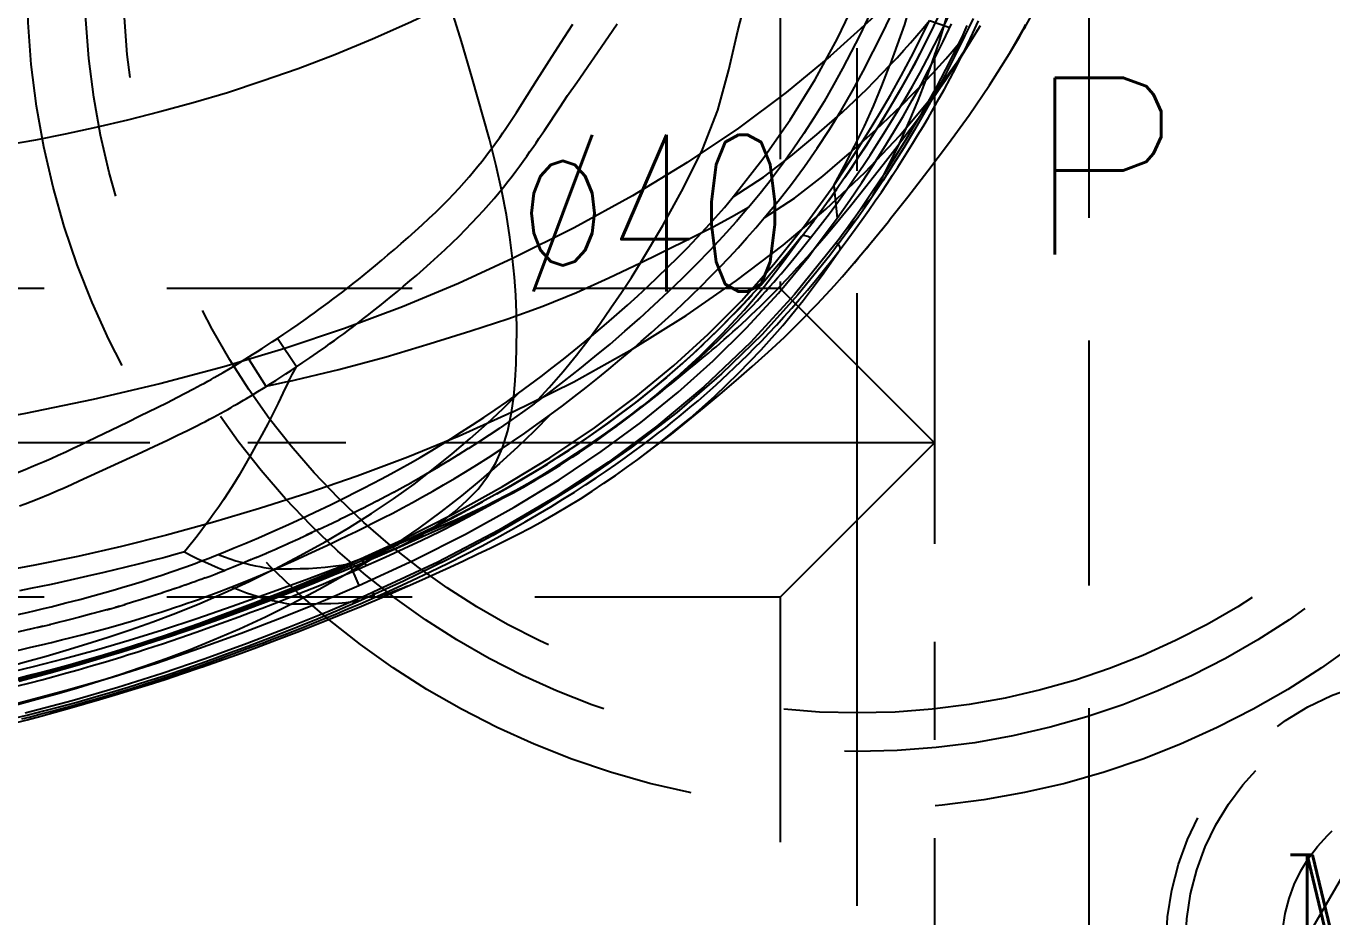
# Model space of a CAD drawing. Header units: inches. Extents: x 143011 to 144494, y -46023 to -44974.
# Drawn here: x 143799.06 to 143832.87, y -45435.7 to -45412.62 of the extents above; entities that cross this region are included whole.
import ezdxf

# ---------------------------------------------------------------- set-up
doc = ezdxf.new("R2010")
doc.units = ezdxf.units.IN
doc.header["$LTSCALE"] = 2
doc.header["$MEASUREMENT"] = 0
for name, pattern in [('CENTER', [50.8, 31.75, -6.35, 6.35, -6.35]), ('CENTER2', [1.125, 0.75, -0.125, 0.125, -0.125]), ('DASHED', [0.75, 0.5, -0.25]), ('HIDDEN', [9.525, 6.35, -3.175])]:
    doc.linetypes.add(name, pattern=pattern)
doc.layers.get('0').update_dxf_attribs({"linetype": 'CONTINUOUS'})
for name, color, linetype in [('CAV-COR', 1, 'CONTINUOUS'), ('DEFAULT_2', 8, 'HIDDEN'), ('SCREW', 52, 'HIDDEN'), ('SP', 3, 'CONTINUOUS'), ('wr2', 41, 'DASHED')]:
    doc.layers.add(name, color=color, linetype=linetype)
doc.layers.add('dim', color=3, linetype='CONTINUOUS', lineweight=15)
doc.styles.add('ROMANC', font='romanc', dxfattribs={"width": 0.6, "height": 1})
doc.styles.get("Standard").update_dxf_attribs({"font": 'txt.shx', "width": 0.67})

# ---------------------------------------------------------------- blocks, each defined once
blk = doc.blocks.new('20160804.135220')
at = {"layer": 'SCREW', "linetype": 'CENTER2', "ltscale": 5}
for p, q in [((0, -8.5), (0, 8.5)), ((-8.5, 0), (8.5, 0))]:
    blk.add_line(p, q, dxfattribs=at)
at = {"layer": 'SCREW'}
blk.add_lwpolyline([(-1.732, 3), (-3.464, 0), (-1.732, -3), (1.732, -3), (3.464, 0), (1.732, 3)], close=True, dxfattribs=at)
at = {"layer": 'SCREW', "ltscale": 0.5}
for radius in [7, 6.5, 4]:
    blk.add_circle((0, 0), radius, dxfattribs=at)
at = {"layer": 'dim', "style": 'ROMANC', "width": 0.8}
blk.add_text('M8', height=4.1865, dxfattribs=at).set_placement((-4.071, -1.858))
blk = doc.blocks.new('20151030.171830')
at = {"color": 8, "linetype": 'HIDDEN'}
blk.add_circle((0, 0), 21.5, dxfattribs=at)
at = {"layer": 'SP', "linetype": 'CENTER', "ltscale": 0.25}
blk.add_line((0, -24), (0, 24), dxfattribs=at)
at = {"layer": 'SP', "linetype": 'HIDDEN'}
for radius in [20, 19]:
    blk.add_circle((0, 0), radius, dxfattribs=at)
at = {"layer": 'dim', "insert": (-5.289, -6.05), "char_height": 4.0633, "attachment_point": 5}
blk.add_mtext('Ø40', dxfattribs=at)
at = {"layer": 'SP'}
blk.add_text('P', height=4.582, dxfattribs=at).set_placement((4.334, -7.124))

msp = doc.modelspace()

# ---------------------------------------------------------------- linework, layer by layer
at = {"layer": 'CAV-COR', "linetype": 'ByBlock'}
for p, q in [((143823.519, -45413.015), (143823.628, -45412.836)), ((143823.628, -45412.836), (143823.694, -45412.728)), ((143823.694, -45412.728), (143823.766, -45412.608)), ((143824.52, -45413.332), (143824.875, -45412.707)), ((143823.363, -45413.264), (143823.448, -45413.128)), ((143823.448, -45413.128), (143823.519, -45413.015)), ((143823.159, -45413.582), (143823.266, -45413.417)), ((143823.266, -45413.417), (143823.363, -45413.264)), ((143823.272, -45413.413), (143823.284, -45413.389)), ((143822.861, -45414.027), (143822.983, -45413.846)), ((143822.611, -45414.384), (143822.736, -45414.207)), ((143822.736, -45414.207), (143822.861, -45414.027)), ((143822.359, -45414.736), (143822.486, -45414.56)), ((143822.486, -45414.56), (143822.611, -45414.384)), ((143822.102, -45415.086), (143822.231, -45414.912)), ((143822.231, -45414.912), (143822.359, -45414.736)), ((143821.973, -45415.258), (143822.102, -45415.086)), ((143821.547, -45415.819), (143821.785, -45415.507)), ((143821.785, -45415.507), (143821.973, -45415.258)), ((143821.246, -45416.208), (143821.547, -45415.819)), ((143820.992, -45416.533), (143821.246, -45416.208)), ((143820.797, -45416.781), (143820.992, -45416.533)), ((143820.599, -45417.03), (143820.797, -45416.781)), ((143820.193, -45417.532), (143820.4, -45417.278)), ((143820.4, -45417.278), (143820.599, -45417.03)), ((143820.038, -45417.721), (143820.193, -45417.532)), ((143820.539, -45417.543), (143820.419, -45417.712)), ((143820.657, -45417.375), (143820.539, -45417.543)), ((143820.706, -45417.635), (143820.879, -45417.39)), ((143820.296, -45417.881), (143820.209, -45417.999)), ((143820.419, -45417.712), (143820.296, -45417.881)), ((143820.333, -45418.145), (143820.524, -45417.887)), ((143820.524, -45417.887), (143820.706, -45417.635)), ((143820.121, -45418.117), (143820.034, -45418.234)), ((143820.209, -45417.999), (143820.121, -45418.117)), ((143820.132, -45418.408), (143820.333, -45418.145)), ((143819.668, -45419.077), (143820.132, -45418.408)), ((143816.349, -45421.405), (143816.553, -45421.237)), ((143816.553, -45421.237), (143816.726, -45421.094)), ((143815.801, -45421.854), (143816.061, -45421.64)), ((143816.061, -45421.64), (143816.214, -45421.515)), ((143816.214, -45421.515), (143816.349, -45421.405)), ((143815.474, -45422.121), (143815.615, -45422.007)), ((143815.615, -45422.007), (143815.801, -45421.854)), ((143815.151, -45422.377), (143815.319, -45422.244)), ((143815.319, -45422.244), (143815.474, -45422.121)), ((143814.599, -45422.8), (143814.784, -45422.661)), ((143814.784, -45422.661), (143814.972, -45422.517)), ((143814.972, -45422.517), (143815.151, -45422.377)), ((143814.275, -45423.04), (143814.426, -45422.929)), ((143814.426, -45422.929), (143814.599, -45422.8)), ((143813.77, -45423.402), (143813.882, -45423.323)), ((143813.882, -45423.323), (143814.153, -45423.129)), ((143813.982, -45423.252), (143814.115, -45423.156)), ((143814.115, -45423.156), (143814.275, -45423.04)), ((143813.289, -45423.73), (143813.383, -45423.667)), ((143813.383, -45423.667), (143813.52, -45423.575)), ((143813.52, -45423.575), (143813.648, -45423.486)), ((143813.648, -45423.486), (143813.77, -45423.402)), ((143812.771, -45424.065), (143812.881, -45423.996)), ((143812.881, -45423.996), (143812.987, -45423.928)), ((143812.987, -45423.928), (143813.09, -45423.861)), ((143813.09, -45423.861), (143813.191, -45423.795)), ((143813.191, -45423.795), (143813.289, -45423.73)), ((143812.185, -45424.42), (143812.308, -45424.348)), ((143812.308, -45424.348), (143812.427, -45424.276)), ((143812.427, -45424.276), (143812.545, -45424.205)), ((143812.545, -45424.205), (143812.659, -45424.135)), ((143812.659, -45424.135), (143812.771, -45424.065)), ((143811.532, -45424.784), (143811.668, -45424.711)), ((143811.668, -45424.711), (143811.801, -45424.638)), ((143811.801, -45424.638), (143811.932, -45424.565)), ((143811.932, -45424.565), (143812.06, -45424.492)), ((143812.06, -45424.492), (143812.185, -45424.42)), ((143810.966, -45425.075), (143811.111, -45425.003)), ((143811.111, -45425.003), (143811.253, -45424.93)), ((143811.253, -45424.93), (143811.394, -45424.857)), ((143811.394, -45424.857), (143811.532, -45424.784)), ((143810.151, -45425.467), (143810.373, -45425.363)), ((143810.373, -45425.363), (143810.522, -45425.292)), ((143810.522, -45425.292), (143810.671, -45425.22)), ((143810.671, -45425.22), (143810.82, -45425.148)), ((143810.82, -45425.148), (143810.966, -45425.075)), ((143809.418, -45425.801), (143809.859, -45425.601)), ((143809.859, -45425.601), (143810.151, -45425.467)), ((143808.652, -45426.145), (143809.418, -45425.801)), ((143807.686, -45426.675), (143808.355, -45426.381)), ((143807.926, -45426.464), (143808.215, -45426.338)), ((143808.215, -45426.338), (143808.652, -45426.145)), ((143808.355, -45426.381), (143808.836, -45426.161)), ((143806.999, -45426.852), (143807.313, -45426.723)), ((143807.313, -45426.723), (143807.627, -45426.592)), ((143807.433, -45426.785), (143807.686, -45426.675)), ((143807.627, -45426.592), (143807.926, -45426.464)), ((143809.716, -45426.51), (143808.042, -45427.291)), ((143806.088, -45427.218), (143806.54, -45427.038)), ((143806.454, -45427.193), (143806.735, -45427.079)), ((143806.54, -45427.038), (143806.999, -45426.852)), ((143806.735, -45427.079), (143806.99, -45426.973)), ((143806.99, -45426.973), (143807.222, -45426.876)), ((143807.222, -45426.876), (143807.433, -45426.785)), ((143805.339, -45427.511), (143805.637, -45427.395)), ((143805.637, -45427.395), (143806.088, -45427.218)), ((143805.806, -45427.452), (143806.146, -45427.317)), ((143806.146, -45427.317), (143806.454, -45427.193)), ((143807.738, -45427.651), (143808.329, -45427.401)), ((143808.042, -45427.291), (143807.861, -45427.371)), ((143807.936, -45427.486), (143808.556, -45427.211)), ((143808.203, -45427.394), (143808.057, -45427.432)), ((143808.35, -45427.351), (143808.203, -45427.394)), ((143808.329, -45427.401), (143808.932, -45427.134)), ((143804.46, -45427.841), (143804.749, -45427.734)), ((143804.749, -45427.734), (143805.042, -45427.624)), ((143804.876, -45427.81), (143805.164, -45427.701)), ((143805.042, -45427.624), (143805.339, -45427.511)), ((143805.164, -45427.701), (143805.433, -45427.598)), ((143805.433, -45427.598), (143805.806, -45427.452)), ((143807.283, -45427.767), (143807.486, -45427.681)), ((143807.486, -45427.681), (143807.703, -45427.587)), ((143807.703, -45427.587), (143807.936, -45427.486)), ((143803.62, -45428.143), (143804.033, -45427.996)), ((143803.862, -45428.182), (143804.229, -45428.05)), ((143804.033, -45427.996), (143804.46, -45427.841)), ((143804.229, -45428.05), (143804.565, -45427.926)), ((143804.565, -45427.926), (143804.876, -45427.81)), ((143806.155, -45428.226), (143806.489, -45428.092)), ((143806.489, -45428.092), (143806.826, -45427.956)), ((143806.826, -45427.956), (143807.093, -45427.846)), ((143807.093, -45427.846), (143807.283, -45427.767)), ((143802.6, -45428.493), (143802.845, -45428.411)), ((143802.845, -45428.411), (143803.095, -45428.326)), ((143803.033, -45428.473), (143803.463, -45428.323)), ((143803.095, -45428.326), (143803.354, -45428.237)), ((143803.354, -45428.237), (143803.62, -45428.143)), ((143803.463, -45428.323), (143803.862, -45428.182)), ((143805.499, -45428.481), (143805.797, -45428.366)), ((143805.797, -45428.366), (143806.155, -45428.226)), ((143801.535, -45428.833), (143801.888, -45428.723)), ((143801.888, -45428.723), (143802.125, -45428.648)), ((143802.125, -45428.648), (143802.361, -45428.571)), ((143802.361, -45428.571), (143802.6, -45428.493)), ((143804.501, -45428.856), (143804.783, -45428.752)), ((143804.783, -45428.752), (143805.164, -45428.609)), ((143805.164, -45428.609), (143805.499, -45428.481)), ((143800.498, -45429.145), (143800.786, -45429.06)), ((143800.742, -45429.199), (143801.108, -45429.091)), ((143800.786, -45429.06), (143801.178, -45428.942)), ((143801.108, -45429.091), (143801.504, -45428.972)), ((143801.178, -45428.942), (143801.535, -45428.833)), ((143803.507, -45429.211), (143803.863, -45429.085)), ((143803.863, -45429.085), (143804.194, -45428.967)), ((143804.194, -45428.967), (143804.501, -45428.856)), ((143799.292, -45429.484), (143799.739, -45429.362)), ((143799.739, -45429.362), (143800.043, -45429.276)), ((143799.771, -45429.473), (143800.078, -45429.388)), ((143800.078, -45429.388), (143800.4, -45429.297)), ((143800.4, -45429.297), (143800.742, -45429.199)), ((143802.772, -45429.463), (143803.141, -45429.338)), ((143803.141, -45429.338), (143803.507, -45429.211)), ((143798.844, -45429.719), (143799.16, -45429.638)), ((143798.865, -45429.599), (143799.292, -45429.484)), ((143799.16, -45429.638), (143799.466, -45429.556)), ((143799.466, -45429.556), (143799.771, -45429.473)), ((143801.449, -45429.883), (143801.748, -45429.792)), ((143801.748, -45429.792), (143802.071, -45429.691)), ((143802.071, -45429.691), (143802.414, -45429.581)), ((143802.414, -45429.581), (143802.772, -45429.463)), ((143800.304, -45430.214), (143800.655, -45430.115)), ((143800.655, -45430.115), (143800.905, -45430.043)), ((143800.905, -45430.043), (143801.168, -45429.966)), ((143801.168, -45429.966), (143801.449, -45429.883)), ((143799.169, -45430.517), (143799.415, -45430.454)), ((143799.415, -45430.454), (143799.686, -45430.382)), ((143799.686, -45430.382), (143799.982, -45430.302)), ((143799.982, -45430.302), (143800.304, -45430.214)), ((143798.945, -45430.574), (143799.169, -45430.517))]:
    msp.add_line(p, q, dxfattribs=at)
for points in [[(143826.341, -45404.78), (143825.915, -45405.709), (143825.434, -45406.663), (143824.882, -45407.625), (143824.254, -45408.59), (143823.549, -45409.559), (143822.759, -45410.529), (143821.884, -45411.495), (143820.924, -45412.453), (143819.875, -45413.404), (143818.733, -45414.343), (143817.499, -45415.263), (143816.173, -45416.157), (143814.753, -45417.02), (143813.244, -45417.848), (143811.648, -45418.642)], [(143824.885, -45412.712), (143824.907, -45412.674), (143825.036, -45412.441), (143825.165, -45412.202), (143825.291, -45411.96), (143825.415, -45411.718), (143825.537, -45411.474), (143825.658, -45411.228), (143825.776, -45410.98), (143825.893, -45410.729), (143826.009, -45410.474), (143826.124, -45410.217), (143826.238, -45409.955), (143826.351, -45409.689), (143826.463, -45409.417), (143826.574, -45409.141), (143826.684, -45408.858), (143826.793, -45408.569)], [(143810.6, -45413.94), (143810.332, -45413.024), (143809.91, -45411.654)], [(143810.028, -45412.035), (143809.017, -45412.522), (143808.023, -45412.965), (143807.048, -45413.364), (143806.098, -45413.726), (143805.172, -45414.053), (143804.267, -45414.348), (143803.383, -45414.612), (143802.522, -45414.847), (143801.682, -45415.057), (143800.864, -45415.248), (143800.07, -45415.42), (143799.295, -45415.576), (143798.539, -45415.706), (143797.803, -45415.806), (143797.09, -45415.896)], [(143824.52, -45413.332), (143824.648, -45413.118), (143824.778, -45412.899), (143824.885, -45412.712)], [(143811.625, -45422.634), (143813.236, -45421.836), (143814.745, -45420.995), (143816.15, -45420.118), (143817.454, -45419.218), (143818.657, -45418.298), (143819.765, -45417.363), (143820.773, -45416.416), (143821.68, -45415.457), (143822.492, -45414.481), (143823.21, -45413.492), (143823.561, -45412.945)], [(143820.879, -45417.39), (143821.044, -45417.152), (143821.2, -45416.922), (143821.347, -45416.701), (143821.488, -45416.488), (143821.624, -45416.277), (143821.757, -45416.069), (143821.887, -45415.864), (143822.017, -45415.654), (143822.149, -45415.439), (143822.282, -45415.22), (143822.417, -45414.992), (143822.554, -45414.755), (143822.693, -45414.51), (143822.835, -45414.253), (143822.979, -45413.984), (143823.125, -45413.703), (143823.272, -45413.413)], [(143821.441, -45417.61), (143821.887, -45417.045), (143822.408, -45416.369), (143822.939, -45415.665), (143823.473, -45414.929), (143824.003, -45414.153), (143824.52, -45413.332)], [(143822.983, -45413.846), (143823.043, -45413.757), (143823.102, -45413.668), (143823.159, -45413.582)], [(143811.648, -45418.642), (143811.581, -45418.09), (143811.49, -45417.512), (143811.372, -45416.896), (143811.227, -45416.242), (143811.051, -45415.548), (143810.6, -45413.94)], [(143822.187, -45414.971), (143822.121, -45415.086), (143821.852, -45415.538), (143821.571, -45415.993), (143821.279, -45416.451), (143820.975, -45416.912), (143820.657, -45417.375)], [(143821.285, -45416.441), (143821.472, -45416.071), (143821.668, -45415.661)], [(143820.188, -45419.118), (143820.44, -45418.827), (143820.903, -45418.274), (143821.384, -45417.682), (143821.441, -45417.61)], [(143819.54, -45418.309), (143819.653, -45418.177), (143819.76, -45418.052), (143819.86, -45417.933), (143820.038, -45417.721)], [(143820.034, -45418.234), (143818.952, -45419.577), (143817.808, -45420.824), (143816.607, -45421.97), (143815.384, -45422.991)], [(143820.132, -45418.408), (143820.136, -45418.394), (143820.136, -45418.378), (143820.131, -45418.36), (143820.123, -45418.34), (143820.111, -45418.319), (143820.096, -45418.297), (143820.078, -45418.275), (143820.057, -45418.254), (143820.034, -45418.234)], [(143807.672, -45427.118), (143809.095, -45426.459), (143810.436, -45425.782), (143811.694, -45425.086), (143812.862, -45424.376), (143813.947, -45423.648), (143814.972, -45422.891), (143815.939, -45422.109), (143816.846, -45421.298), (143817.71, -45420.444), (143818.536, -45419.539), (143819.319, -45418.591), (143819.471, -45418.388)], [(143808.556, -45427.211), (143809.046, -45426.988), (143809.522, -45426.764), (143809.981, -45426.539), (143810.423, -45426.315), (143810.843, -45426.095), (143811.24, -45425.881), (143811.615, -45425.673), (143811.974, -45425.469), (143812.317, -45425.269), (143812.644, -45425.074), (143812.957, -45424.883), (143813.256, -45424.695), (143813.54, -45424.511), (143813.814, -45424.33), (143814.076, -45424.152), (143814.327, -45423.978), (143814.568, -45423.807), (143814.799, -45423.639), (143815.02, -45423.476), (143815.231, -45423.317), (143815.429, -45423.165), (143815.616, -45423.019), (143815.796, -45422.875), (143815.968, -45422.736), (143816.133, -45422.6), (143816.295, -45422.464), (143816.453, -45422.328), (143816.609, -45422.193), (143816.765, -45422.055), (143816.921, -45421.914), (143817.078, -45421.77), (143817.238, -45421.622), (143817.402, -45421.467), (143817.568, -45421.306), (143817.74, -45421.138), (143817.918, -45420.96), (143818.102, -45420.773), (143818.29, -45420.577), (143818.482, -45420.371), (143818.679, -45420.156), (143818.879, -45419.932), (143819.081, -45419.701), (143819.285, -45419.461), (143819.492, -45419.212), (143819.702, -45418.954), (143819.915, -45418.686), (143820.132, -45418.408)], [(143816.726, -45421.094), (143816.821, -45421.014), (143816.921, -45420.929), (143817.025, -45420.84), (143817.133, -45420.745), (143817.245, -45420.647), (143817.359, -45420.544), (143817.476, -45420.438), (143817.595, -45420.329), (143817.713, -45420.219), (143817.833, -45420.105), (143817.954, -45419.989), (143818.077, -45419.869), (143818.201, -45419.747), (143818.329, -45419.618), (143818.464, -45419.481), (143818.602, -45419.339), (143818.741, -45419.192), (143818.882, -45419.042), (143819.024, -45418.888), (143819.161, -45418.737), (143819.293, -45418.591), (143819.42, -45418.447), (143819.54, -45418.309)], [(143811.648, -45418.642), (143810.25, -45419.288), (143808.799, -45419.894), (143807.298, -45420.455), (143805.757, -45420.973), (143804.171, -45421.452), (143802.516, -45421.894), (143800.788, -45422.3), (143798.994, -45422.67), (143797.136, -45422.997)], [(143811.625, -45422.634), (143811.683, -45422.224), (143811.722, -45421.801), (143811.743, -45421.371), (143811.756, -45420.934), (143811.762, -45420.493), (143811.754, -45420.049), (143811.733, -45419.594), (143811.698, -45419.125), (143811.648, -45418.642)], [(143814.891, -45423.853), (143815.581, -45423.327), (143816.248, -45422.779), (143816.89, -45422.21), (143817.505, -45421.619), (143818.092, -45421.008), (143818.649, -45420.379), (143819.174, -45419.734), (143819.668, -45419.077)], [(143814.891, -45423.853), (143815.33, -45423.526), (143815.763, -45423.193), (143816.19, -45422.853), (143816.61, -45422.508), (143817.025, -45422.159), (143817.44, -45421.803), (143817.855, -45421.442), (143818.27, -45421.071), (143818.692, -45420.678), (143819.118, -45420.261), (143819.547, -45419.821), (143819.987, -45419.344), (143820.188, -45419.118)], [(143811.625, -45422.634), (143810.272, -45423.246), (143808.938, -45423.793), (143807.629, -45424.286), (143806.349, -45424.727), (143805.1, -45425.121), (143803.88, -45425.482), (143802.688, -45425.81), (143801.526, -45426.102), (143800.391, -45426.361), (143799.283, -45426.589), (143798.203, -45426.79), (143797.153, -45426.967)], [(143809.401, -45425.747), (143809.794, -45425.485), (143810.151, -45425.207), (143810.47, -45424.917), (143810.757, -45424.617), (143811.006, -45424.293), (143811.218, -45423.939), (143811.393, -45423.547), (143811.527, -45423.112), (143811.625, -45422.634)], [(143815.384, -45422.991), (143814.133, -45423.917), (143812.778, -45424.808), (143811.295, -45425.679), (143809.716, -45426.51)], [(143809.401, -45425.747), (143810.189, -45425.403), (143810.969, -45425.04), (143811.733, -45424.65), (143812.48, -45424.229), (143813.207, -45423.778), (143813.913, -45423.3)], [(143810.025, -45426.64), (143810.382, -45426.474), (143810.736, -45426.308), (143811.086, -45426.14), (143811.433, -45425.969), (143811.775, -45425.796), (143812.112, -45425.618), (143812.445, -45425.437), (143812.771, -45425.252), (143813.091, -45425.062), (143813.407, -45424.867), (143813.715, -45424.67), (143814.018, -45424.469), (143814.314, -45424.265), (143814.605, -45424.06), (143814.891, -45423.853)], [(143808.836, -45426.161), (143809.305, -45425.94), (143809.764, -45425.715), (143810.21, -45425.489), (143810.633, -45425.268), (143811.029, -45425.055), (143811.254, -45424.929)], [(143798.464, -45429.405), (143799.246, -45429.215), (143800.05, -45429.007), (143800.877, -45428.782), (143801.723, -45428.534), (143802.589, -45428.263), (143803.48, -45427.969), (143804.395, -45427.654), (143805.335, -45427.317), (143806.306, -45426.96), (143807.309, -45426.582), (143808.342, -45426.181), (143809.401, -45425.747)], [(143809.401, -45425.747), (143809.221, -45425.854), (143809.04, -45425.954), (143808.86, -45426.047), (143808.671, -45426.136)], [(143807.86, -45426.599), (143807.842, -45426.572), (143807.825, -45426.547), (143807.809, -45426.525), (143807.802, -45426.517)], [(143808.932, -45427.134), (143809.299, -45426.969), (143810.025, -45426.64)], [(143797.611, -45430.455), (143798.87, -45430.153), (143800.093, -45429.831), (143801.28, -45429.49), (143802.431, -45429.126), (143803.546, -45428.742), (143804.628, -45428.349), (143805.676, -45427.949), (143806.691, -45427.538), (143807.672, -45427.118)], [(143807.861, -45427.371), (143806.864, -45427.797), (143805.836, -45428.211), (143804.78, -45428.616), (143803.694, -45429.012)], [(143808.057, -45427.432), (143808.064, -45427.423), (143808.066, -45427.407), (143808.065, -45427.385), (143808.061, -45427.358), (143808.053, -45427.326), (143808.042, -45427.291)], [(143803.625, -45429.222), (143804.04, -45429.077), (143804.526, -45428.902), (143805.025, -45428.719), (143805.539, -45428.525), (143806.068, -45428.322), (143806.61, -45428.108), (143807.165, -45427.885), (143807.738, -45427.651)], [(143807.446, -45427.548), (143807.335, -45427.562), (143807.142, -45427.579), (143806.949, -45427.59), (143806.752, -45427.595), (143806.544, -45427.598)], [(143801.504, -45428.972), (143801.71, -45428.908), (143801.924, -45428.84), (143802.143, -45428.77), (143802.364, -45428.698), (143802.587, -45428.624), (143803.033, -45428.473)], [(143803.694, -45429.012), (143802.579, -45429.396), (143801.429, -45429.759), (143800.248, -45430.1), (143799.035, -45430.421)], [(143801.708, -45429.355), (143801.505, -45429.423), (143800.938, -45429.606), (143800.385, -45429.774), (143799.852, -45429.928), (143799.336, -45430.073), (143798.832, -45430.21), (143798.342, -45430.338), (143797.87, -45430.459)], [(143798.397, -45430.772), (143798.736, -45430.685), (143799.085, -45430.593), (143799.441, -45430.498), (143799.806, -45430.398), (143800.18, -45430.293), (143800.565, -45430.183), (143800.96, -45430.069), (143801.365, -45429.949), (143801.783, -45429.823), (143802.212, -45429.69), (143802.652, -45429.549), (143803.104, -45429.4), (143803.566, -45429.243), (143803.625, -45429.222)], [(143800.043, -45429.276), (143800.195, -45429.233), (143800.498, -45429.145)]]:
    msp.add_lwpolyline(points, dxfattribs=at)
at = {"layer": 'DEFAULT_2', "color": 8, "linetype": 'HIDDEN'}
for p, q in [((143822.446, -45412.481), (143822.972, -45412.655)), ((143823.576, -45412.423), (143823.467, -45412.656)), ((143823.565, -45412.804), (143823.712, -45412.487)), ((143812.985, -45412.922), (143813.215, -45412.571)), ((143814.135, -45412.893), (143814.361, -45412.566)), ((143823.357, -45412.887), (143823.082, -45413.311)), ((143823.306, -45412.846), (143823.195, -45413.08)), ((143823.196, -45413.082), (143823.357, -45412.887)), ((143823.417, -45412.611), (143823.306, -45412.846)), ((143823.467, -45412.656), (143823.357, -45412.887)), ((143823.419, -45413.113), (143823.565, -45412.804)), ((143823.561, -45412.945), (143823.741, -45412.649)), ((143824.875, -45412.707), (143824.945, -45412.584)), ((143824.907, -45412.674), (143824.929, -45412.635)), ((143812.598, -45413.52), (143812.985, -45412.922)), ((143813.313, -45414.08), (143814.135, -45412.893)), ((143823.195, -45413.08), (143823.082, -45413.311)), ((143823.284, -45413.389), (143823.419, -45413.113)), ((143812.415, -45413.805), (143812.598, -45413.52)), ((143823.082, -45413.311), (143822.861, -45413.749)), ((143812.278, -45414.022), (143812.415, -45413.805)), ((143811.928, -45414.582), (143812.278, -45414.022)), ((143813.076, -45414.424), (143813.313, -45414.08)), ((143812.88, -45414.714), (143812.98, -45414.566)), ((143812.98, -45414.566), (143813.076, -45414.424)), ((143812.475, -45415.327), (143812.88, -45414.714)), ((143821.181, -45415.129), (143821.361, -45414.835)), ((143820.259, -45416.545), (143820.458, -45416.251)), ((143819.832, -45417.153), (143820.05, -45416.847)), ((143819.966, -45416.749), (143820.06, -45417.599)), ((143820.06, -45417.599), (143820.387, -45417.129)), ((143820.961, -45417.05), (143820.657, -45417.375)), ((143820.842, -45417.225), (143820.72, -45417.401)), ((143820.961, -45417.05), (143820.842, -45417.225)), ((143817.761, -45417.314), (143817.439, -45417.69)), ((143819.369, -45417.774), (143819.606, -45417.462)), ((143819.471, -45418.388), (143820.06, -45417.599)), ((143820.597, -45417.578), (143820.296, -45417.881)), ((143820.72, -45417.401), (143820.597, -45417.577)), ((143819.122, -45418.089), (143819.458, -45417.656)), ((143821.201, -45417.909), (143821.384, -45417.682)), ((143818.986, -45418.259), (143819.122, -45418.089)), ((143819.129, -45418.078), (143819.122, -45418.089)), ((143819.129, -45418.078), (143819.129, -45418.078)), ((143819.16, -45418.371), (143819.369, -45418.11)), ((143820.804, -45418.395), (143820.975, -45418.187)), ((143818.535, -45418.807), (143818.694, -45418.616)), ((143818.694, -45418.616), (143818.844, -45418.435)), ((143819.013, -45418.551), (143819.16, -45418.371)), ((143820.187, -45419.118), (143820.27, -45419.024)), ((143806.099, -45420.351), (143806.304, -45420.207)), ((143805.564, -45420.713), (143805.728, -45420.604)), ((143805.728, -45420.604), (143805.906, -45420.483)), ((143805.906, -45420.483), (143806.099, -45420.351)), ((143806.056, -45421.452), (143805.564, -45420.713)), ((143806.602, -45421.078), (143806.813, -45420.929)), ((143804.449, -45421.423), (143804.59, -45421.337)), ((143804.59, -45421.337), (143804.73, -45421.25)), ((143804.73, -45421.25), (143804.92, -45421.132)), ((143805.27, -45421.96), (143804.8, -45421.207)), ((143806.056, -45421.452), (143806.223, -45421.339)), ((143806.223, -45421.339), (143806.405, -45421.214)), ((143806.405, -45421.214), (143806.602, -45421.078)), ((143804.157, -45421.596), (143804.305, -45421.509)), ((143804.305, -45421.509), (143804.449, -45421.423)), ((143805.88, -45421.77), (143805.947, -45421.648)), ((143805.947, -45421.648), (143806.056, -45421.452)), ((143805.054, -45422.094), (143805.198, -45422.005)), ((143805.198, -45422.005), (143805.394, -45421.883)), ((143805.848, -45421.827), (143805.27, -45421.96)), ((143805.848, -45421.827), (143805.88, -45421.77)), ((143802.713, -45422.371), (143802.954, -45422.249)), ((143802.954, -45422.249), (143803.178, -45422.134)), ((143803.178, -45422.134), (143803.386, -45422.025)), ((143804.908, -45422.183), (143805.054, -45422.094)), ((143802.002, -45422.724), (143802.45, -45422.503)), ((143802.45, -45422.503), (143802.713, -45422.371)), ((143801.677, -45422.883), (143802.002, -45422.724)), ((143803.236, -45423.097), (143803.474, -45422.979)), ((143811.05, -45423.216), (143811.33, -45423.029)), ((143814.063, -45423.17), (143814.306, -45422.996)), ((143814.153, -45423.129), (143814.348, -45422.987)), ((143802.384, -45423.505), (143802.698, -45423.357)), ((143802.698, -45423.357), (143802.978, -45423.223)), ((143802.978, -45423.223), (143803.236, -45423.097)), ((143810.776, -45423.394), (143811.055, -45423.213)), ((143802.054, -45423.659), (143802.384, -45423.505)), ((143810.246, -45423.729), (143810.514, -45423.561)), ((143810.508, -45423.565), (143810.781, -45423.39)), ((143809.496, -45424.181), (143809.75, -45424.031)), ((143809.74, -45424.037), (143809.999, -45423.881)), ((143809.99, -45423.886), (143810.254, -45423.724)), ((143809.023, -45424.451), (143809.268, -45424.313)), ((143809.257, -45424.319), (143809.506, -45424.175)), ((143808.356, -45424.81), (143808.586, -45424.688)), ((143808.573, -45424.695), (143808.808, -45424.569)), ((143808.796, -45424.576), (143809.035, -45424.444)), ((143807.738, -45425.127), (143807.952, -45425.018)), ((143807.939, -45425.025), (143808.158, -45424.913)), ((143808.145, -45424.92), (143808.369, -45424.803)), ((143807.163, -45425.41), (143807.555, -45425.218)), ((143807.541, -45425.225), (143807.751, -45425.12)), ((143805.419, -45425.726), (143805.776, -45425.567)), ((143806.643, -45425.659), (143806.31, -45425.814)), ((143806.63, -45425.665), (143806.994, -45425.492)), ((143806.981, -45425.498), (143807.176, -45425.404)), ((143804.444, -45426.144), (143804.749, -45426.017)), ((143805.546, -45426.159), (143805.845, -45426.026)), ((143805.835, -45426.031), (143806.15, -45425.888)), ((143806.139, -45425.893), (143806.462, -45425.744)), ((143808.224, -45426.261), (143808.703, -45426.043)), ((143802.644, -45426.389), (143802.325, -45426.471)), ((143803.236, -45426.15), (143803.159, -45426.244)), ((143804.162, -45426.26), (143804.444, -45426.144)), ((143805.017, -45426.389), (143804.767, -45426.494)), ((143805.011, -45426.391), (143805.28, -45426.276)), ((143805.273, -45426.279), (143805.555, -45426.155)), ((143805.977, -45426.477), (143806.351, -45426.307)), ((143806.351, -45426.307), (143806.745, -45426.125)), ((143801.639, -45426.642), (143801.067, -45426.779)), ((143801.99, -45426.556), (143801.639, -45426.642)), ((143802.325, -45426.471), (143801.99, -45426.556)), ((143804.031, -45426.656), (143804.198, -45426.725)), ((143804.074, -45426.774), (143804.198, -45426.725)), ((143804.416, -45426.638), (143804.198, -45426.725)), ((143804.647, -45426.544), (143804.416, -45426.638)), ((143804.886, -45426.444), (143804.647, -45426.544)), ((143807.026, -45426.784), (143807.242, -45426.692)), ((143807.242, -45426.692), (143807.501, -45426.58)), ((143807.43, -45426.554), (143807.672, -45427.118)), ((143807.501, -45426.58), (143807.734, -45426.478)), ((143807.736, -45426.477), (143807.734, -45426.478)), ((143800.194, -45426.978), (143799.702, -45427.086)), ((143800.647, -45426.876), (143800.194, -45426.978)), ((143801.067, -45426.779), (143800.647, -45426.876)), ((143801.805, -45427.089), (143802.064, -45427.009)), ((143802.064, -45427.009), (143802.317, -45426.928)), ((143802.317, -45426.928), (143802.566, -45426.847)), ((143802.566, -45426.847), (143802.815, -45426.763)), ((143803.324, -45427.056), (143803.185, -45427.105)), ((143803.449, -45427.01), (143803.316, -45427.058)), ((143803.572, -45426.965), (143803.442, -45427.013)), ((143803.696, -45426.919), (143803.567, -45426.967)), ((143803.696, -45426.919), (143803.822, -45426.872)), ((143803.822, -45426.872), (143803.948, -45426.823)), ((143803.948, -45426.823), (143804.074, -45426.774)), ((143806.238, -45427.108), (143806.527, -45426.991)), ((143806.527, -45426.991), (143806.788, -45426.883)), ((143806.788, -45426.883), (143807.026, -45426.784)), ((143800.443, -45427.475), (143800.781, -45427.385)), ((143800.781, -45427.385), (143801.098, -45427.297)), ((143802.236, -45427.419), (143802.018, -45427.487)), ((143802.421, -45427.36), (143802.215, -45427.425)), ((143802.596, -45427.304), (143802.402, -45427.366)), ((143802.761, -45427.249), (143802.579, -45427.309)), ((143802.915, -45427.198), (143802.746, -45427.254)), ((143803.059, -45427.148), (143802.902, -45427.202)), ((143803.195, -45427.101), (143803.048, -45427.152)), ((143804.375, -45427.153), (143804.635, -45427.258)), ((143805.189, -45427.522), (143805.572, -45427.373)), ((143805.572, -45427.373), (143805.921, -45427.235)), ((143805.921, -45427.235), (143806.238, -45427.108)), ((143807.724, -45427.506), (143807.861, -45427.371)), ((143800.083, -45427.569), (143800.443, -45427.475)), ((143801.237, -45427.717), (143800.984, -45427.787)), ((143801.145, -45427.743), (143801.389, -45427.674)), ((143801.476, -45427.649), (143801.358, -45427.683)), ((143801.389, -45427.674), (143801.619, -45427.607)), ((143801.836, -45427.542), (143801.591, -45427.615)), ((143802.042, -45427.479), (143801.81, -45427.55)), ((143804.294, -45427.858), (143804.615, -45427.739)), ((143804.615, -45427.739), (143804.912, -45427.627)), ((143804.912, -45427.627), (143805.189, -45427.522)), ((143805.8, -45427.582), (143805.926, -45427.599)), ((143807.53, -45427.538), (143807.446, -45427.548)), ((143807.724, -45427.506), (143807.53, -45427.538)), ((143798.646, -45427.915), (143799.087, -45427.814)), ((143799.856, -45428.083), (143799.655, -45428.133)), ((143800.173, -45428.003), (143799.82, -45428.092)), ((143800.471, -45427.925), (143800.136, -45428.012)), ((143800.752, -45427.85), (143800.434, -45427.935)), ((143801.018, -45427.778), (143800.717, -45427.86)), ((143803.564, -45428.121), (143803.944, -45427.985)), ((143803.944, -45427.985), (143804.294, -45427.858)), ((143807.165, -45427.885), (143807.379, -45427.799)), ((143799.164, -45428.249), (143798.757, -45428.342)), ((143799.486, -45428.174), (143799.132, -45428.257)), ((143799.345, -45428.207), (143799.691, -45428.124)), ((143803.148, -45428.267), (143803.564, -45428.121)), ((143805.539, -45428.525), (143805.612, -45428.498)), ((143800.315, -45429.161), (143800.655, -45429.063)), ((143800.655, -45429.063), (143801.02, -45428.955)), ((143801.02, -45428.955), (143801.413, -45428.837)), ((143804.04, -45429.077), (143804.127, -45429.046)), ((143799.081, -45429.5), (143799.386, -45429.419)), ((143799.386, -45429.419), (143799.688, -45429.336)), ((143799.688, -45429.336), (143799.995, -45429.251)), ((143799.995, -45429.251), (143800.315, -45429.161)), ((143798.767, -45429.581), (143799.081, -45429.5))]:
    msp.add_line(p, q, dxfattribs=at)
for points in [[(143814.967, -45418.758), (143815.543, -45417.786), (143816.08, -45416.81), (143816.571, -45415.819), (143816.968, -45414.797), (143817.253, -45413.756), (143817.48, -45412.747), (143817.724, -45411.809), (143818.024, -45410.924), (143818.357, -45410.038), (143818.636, -45409.135), (143818.809, -45408.214), (143818.903, -45407.283), (143819.005, -45406.374), (143819.18, -45405.493), (143819.452, -45404.564), (143819.779, -45403.539), (143820.045, -45402.428), (143820.228, -45401.253)], [(143822.35, -45414.035), (143822.7, -45413.044), (143823.012, -45412.004), (143823.286, -45410.928), (143823.524, -45409.802), (143823.715, -45408.637), (143823.854, -45407.477), (143823.959, -45406.346), (143824.056, -45405.234), (143824.162, -45404.131)], [(143822.94, -45406.636), (143822.812, -45407.872), (143822.634, -45409.115), (143822.4, -45410.32), (143822.119, -45411.47), (143821.796, -45412.577), (143821.424, -45413.636)], [(143817.367, -45417.049), (143818.132, -45416.062), (143818.838, -45415.047), (143819.486, -45414.006), (143820.065, -45412.943), (143820.586, -45411.853), (143821.078, -45410.721), (143821.548, -45409.542), (143821.989, -45408.321), (143822.4, -45407.057)], [(143818.17, -45417.59), (143818.527, -45417.161), (143818.873, -45416.718), (143819.21, -45416.261), (143819.538, -45415.788), (143819.857, -45415.301), (143820.162, -45414.806), (143820.451, -45414.303), (143820.727, -45413.793), (143820.992, -45413.283), (143821.246, -45412.772), (143821.489, -45412.262), (143821.72, -45411.755), (143821.938, -45411.257), (143822.143, -45410.763), (143822.342, -45410.268), (143822.534, -45409.774), (143822.718, -45409.279), (143822.903, -45408.762), (143823.09, -45408.216), (143823.276, -45407.648), (143823.463, -45407.057)], [(143822.743, -45407.615), (143822.569, -45408.144), (143822.398, -45408.644), (143822.233, -45409.109), (143822.072, -45409.545), (143821.909, -45409.969), (143821.747, -45410.383), (143821.583, -45410.784), (143821.412, -45411.188), (143821.232, -45411.6), (143821.044, -45412.014), (143820.846, -45412.432), (143820.639, -45412.858), (143820.423, -45413.288), (143820.197, -45413.717), (143819.961, -45414.145), (143819.717, -45414.572), (143819.462, -45414.992), (143819.196, -45415.404), (143818.921, -45415.809), (143818.639, -45416.203), (143818.352, -45416.584)], [(143819.369, -45418.11), (143819.618, -45417.79), (143819.858, -45417.474), (143820.088, -45417.162), (143820.308, -45416.852), (143820.518, -45416.546), (143820.719, -45416.249), (143820.908, -45415.965), (143821.087, -45415.688), (143821.267, -45415.406), (143821.448, -45415.115), (143821.631, -45414.818), (143821.815, -45414.507), (143822.004, -45414.18), (143822.195, -45413.839), (143822.386, -45413.482), (143822.578, -45413.108), (143822.771, -45412.717), (143822.964, -45412.311)], [(143822.687, -45412.34), (143822.415, -45412.908), (143822.039, -45413.642), (143821.642, -45414.355), (143821.226, -45415.05), (143820.799, -45415.728), (143820.362, -45416.39), (143819.916, -45417.033), (143819.458, -45417.656)], [(143819.966, -45416.749), (143820.273, -45416.294), (143820.573, -45415.831), (143820.867, -45415.362), (143821.159, -45414.882), (143821.444, -45414.395), (143821.717, -45413.909), (143821.973, -45413.429), (143822.216, -45412.953), (143822.446, -45412.481)], [(143821.424, -45413.636), (143821.607, -45413.443), (143821.784, -45413.249), (143821.956, -45413.056), (143822.123, -45412.864), (143822.286, -45412.672), (143822.446, -45412.481)], [(143820.387, -45417.129), (143820.697, -45416.671), (143820.991, -45416.224), (143821.267, -45415.788), (143821.525, -45415.364), (143821.77, -45414.95), (143822.002, -45414.546), (143822.219, -45414.152), (143822.425, -45413.766), (143822.619, -45413.388), (143822.801, -45413.018), (143823.016, -45412.561)], [(143823.357, -45412.887), (143823.107, -45413.395), (143822.85, -45413.895), (143822.588, -45414.385), (143822.32, -45414.862), (143822.05, -45415.326), (143821.779, -45415.776), (143821.507, -45416.212), (143821.235, -45416.636), (143820.961, -45417.05)], [(143821.544, -45414.528), (143821.731, -45414.206), (143821.919, -45413.869), (143822.109, -45413.517), (143822.3, -45413.147), (143822.49, -45412.761)], [(143822.867, -45413.47), (143823.032, -45413.277), (143823.196, -45413.082)], [(143822.35, -45414.035), (143822.525, -45413.849), (143822.698, -45413.661), (143822.867, -45413.47)], [(143817.367, -45417.049), (143818.145, -45416.537), (143818.858, -45415.995), (143819.53, -45415.432), (143820.192, -45414.856), (143820.824, -45414.254), (143821.424, -45413.636)], [(143819.966, -45416.749), (143820.245, -45416.245), (143820.509, -45415.735), (143820.76, -45415.219), (143820.996, -45414.696), (143821.217, -45414.167), (143821.424, -45413.636)], [(143822.861, -45413.749), (143822.626, -45414.192), (143822.38, -45414.637), (143822.187, -45414.971)], [(143818.17, -45417.59), (143818.948, -45417.079), (143819.681, -45416.511), (143820.372, -45415.915), (143821.057, -45415.312), (143821.718, -45414.683), (143822.35, -45414.035)], [(143821.668, -45415.661), (143821.711, -45415.57), (143821.937, -45415.063), (143822.15, -45414.55), (143822.35, -45414.035)], [(143806.304, -45420.207), (143806.412, -45420.131), (143806.523, -45420.051), (143806.637, -45419.969), (143806.755, -45419.883), (143806.875, -45419.793), (143806.998, -45419.701), (143807.125, -45419.605), (143807.254, -45419.505), (143807.387, -45419.402), (143807.523, -45419.295), (143807.663, -45419.184), (143807.806, -45419.068), (143807.954, -45418.948), (143808.106, -45418.822), (143808.263, -45418.691), (143808.425, -45418.553), (143808.595, -45418.407), (143808.77, -45418.255), (143808.948, -45418.099), (143809.129, -45417.936), (143809.313, -45417.769), (143809.491, -45417.603), (143809.661, -45417.44), (143809.826, -45417.278), (143809.982, -45417.12), (143810.129, -45416.967), (143810.269, -45416.818), (143810.401, -45416.673), (143810.526, -45416.531), (143810.644, -45416.392), (143810.756, -45416.256), (143810.862, -45416.123), (143810.962, -45415.994), (143811.058, -45415.867), (143811.149, -45415.744), (143811.236, -45415.624), (143811.319, -45415.506), (143811.399, -45415.392), (143811.475, -45415.28), (143811.548, -45415.171), (143811.619, -45415.065), (143811.75, -45414.862)], [(143811.75, -45414.862), (143811.812, -45414.765), (143811.928, -45414.582)], [(143806.813, -45420.929), (143806.924, -45420.85), (143807.039, -45420.767), (143807.157, -45420.681), (143807.278, -45420.592), (143807.402, -45420.5), (143807.529, -45420.404), (143807.659, -45420.305), (143807.793, -45420.202), (143807.929, -45420.096), (143808.069, -45419.985), (143808.213, -45419.87), (143808.36, -45419.751), (143808.512, -45419.627), (143808.668, -45419.498), (143808.829, -45419.363), (143808.995, -45419.222), (143809.169, -45419.073), (143809.348, -45418.916), (143809.53, -45418.754), (143809.716, -45418.585), (143809.905, -45418.41), (143810.088, -45418.236), (143810.265, -45418.063), (143810.436, -45417.892), (143810.6, -45417.723), (143810.754, -45417.56), (143810.901, -45417.4), (143811.04, -45417.244), (143811.173, -45417.09), (143811.298, -45416.939), (143811.417, -45416.792), (143811.53, -45416.65), (143811.637, -45416.511), (143811.739, -45416.377), (143811.836, -45416.246), (143811.928, -45416.119), (143812.017, -45415.996), (143812.102, -45415.876), (143812.183, -45415.759), (143812.261, -45415.646), (143812.335, -45415.536), (143812.475, -45415.327)], [(143820.644, -45415.969), (143820.822, -45415.696), (143821, -45415.417)], [(143817.761, -45417.314), (143818.06, -45416.955), (143818.352, -45416.584)], [(143820.961, -45417.05), (143821.223, -45416.564), (143821.285, -45416.441)], [(143807.43, -45426.554), (143808.797, -45425.931), (143810.119, -45425.262), (143811.39, -45424.551), (143812.613, -45423.808), (143813.773, -45423.027), (143814.851, -45422.22), (143815.826, -45421.417), (143816.718, -45420.606), (143817.579, -45419.739), (143818.415, -45418.795), (143819.208, -45417.795), (143819.966, -45416.749)], [(143811.806, -45422.135), (143812.101, -45421.919), (143812.393, -45421.7), (143812.681, -45421.478), (143812.967, -45421.254), (143813.25, -45421.026), (143813.531, -45420.797), (143813.808, -45420.565), (143814.083, -45420.33), (143814.355, -45420.093), (143814.625, -45419.854), (143814.891, -45419.612), (143815.155, -45419.368), (143815.415, -45419.121), (143815.673, -45418.872), (143815.927, -45418.62), (143816.178, -45418.366), (143816.425, -45418.109), (143816.668, -45417.849), (143816.905, -45417.585), (143817.139, -45417.319), (143817.367, -45417.049)], [(143820.597, -45417.577), (143819.864, -45418.568), (143819.042, -45419.586), (143818.112, -45420.611), (143817.057, -45421.635), (143815.901, -45422.632), (143814.715, -45423.548), (143813.523, -45424.379), (143812.32, -45425.134), (143811.139, -45425.82), (143809.975, -45426.444), (143808.83, -45427.005), (143807.724, -45427.506)], [(143812.624, -45422.696), (143812.943, -45422.458), (143813.255, -45422.22), (143813.56, -45421.982), (143813.857, -45421.745), (143814.148, -45421.507), (143814.432, -45421.27), (143814.711, -45421.034), (143814.984, -45420.797), (143815.253, -45420.56), (143815.517, -45420.322), (143815.777, -45420.083), (143816.033, -45419.843), (143816.286, -45419.601), (143816.534, -45419.358), (143816.779, -45419.113), (143817.02, -45418.867), (143817.258, -45418.618), (143817.491, -45418.366), (143817.721, -45418.111), (143817.948, -45417.852), (143818.17, -45417.59)], [(143816.395, -45418.051), (143816.866, -45417.812), (143817.324, -45417.568), (143817.761, -45417.315)], [(143812.208, -45422.41), (143812.605, -45422.115), (143813, -45421.813), (143813.393, -45421.504), (143813.785, -45421.186), (143814.175, -45420.86), (143814.561, -45420.528), (143814.943, -45420.19), (143815.321, -45419.847), (143815.693, -45419.499), (143816.059, -45419.146), (143816.418, -45418.789), (143816.768, -45418.427), (143817.108, -45418.061), (143817.439, -45417.69)], [(143819.129, -45418.078), (143818.744, -45418.554), (143818.198, -45419.198), (143817.617, -45419.839), (143816.996, -45420.474), (143816.335, -45421.104), (143815.635, -45421.723), (143814.892, -45422.329), (143814.106, -45422.92), (143813.279, -45423.497), (143812.411, -45424.056), (143811.501, -45424.597), (143810.555, -45425.12), (143809.575, -45425.625), (143808.559, -45426.109), (143807.736, -45426.477)], [(143814.598, -45422.799), (143815.262, -45422.274), (143815.9, -45421.73), (143816.512, -45421.165), (143817.095, -45420.58), (143817.649, -45419.979), (143818.171, -45419.362), (143818.661, -45418.731), (143819.122, -45418.089)], [(143814.967, -45418.758), (143815.442, -45418.526), (143816.395, -45418.051)], [(143819.369, -45418.11), (143819.331, -45418.09), (143819.294, -45418.074), (143819.259, -45418.062), (143819.226, -45418.055), (143819.197, -45418.052), (143819.171, -45418.054), (143819.15, -45418.061), (143819.133, -45418.073), (143819.129, -45418.078)], [(143815.225, -45422.298), (143815.445, -45422.122), (143815.659, -45421.946), (143815.868, -45421.769), (143816.071, -45421.594), (143816.269, -45421.42), (143816.459, -45421.248), (143816.644, -45421.078), (143816.821, -45420.911), (143816.991, -45420.749), (143817.155, -45420.59), (143817.311, -45420.435), (143817.459, -45420.286), (143817.6, -45420.142), (143817.734, -45420.002), (143817.862, -45419.867), (143817.983, -45419.737), (143818.098, -45419.611), (143818.209, -45419.49), (143818.314, -45419.372), (143818.414, -45419.258), (143818.51, -45419.148), (143818.602, -45419.041), (143818.691, -45418.938), (143818.776, -45418.837), (143818.857, -45418.739), (143819.013, -45418.551)], [(143820.388, -45418.887), (143820.502, -45418.754), (143820.609, -45418.627)], [(143805.848, -45421.827), (143807.155, -45421.521), (143808.377, -45421.193), (143809.521, -45420.85), (143810.571, -45420.518), (143811.533, -45420.206), (143812.439, -45419.883), (143813.307, -45419.523), (143814.143, -45419.147), (143814.967, -45418.758)], [(143812.208, -45422.41), (143812.598, -45421.99), (143812.964, -45421.569), (143813.305, -45421.15), (143813.622, -45420.734), (143813.918, -45420.325), (143814.199, -45419.922), (143814.469, -45419.526), (143814.727, -45419.137), (143814.967, -45418.758)], [(143817.975, -45419.451), (143818.078, -45419.335), (143818.178, -45419.223), (143818.273, -45419.114), (143818.363, -45419.009)], [(143817.374, -45420.095), (143817.506, -45419.957), (143817.632, -45419.824), (143817.752, -45419.696), (143817.866, -45419.571)], [(143816.772, -45420.694), (143816.934, -45420.537), (143817.088, -45420.384), (143817.234, -45420.237)], [(143804.92, -45421.132), (143805.043, -45421.054), (143805.169, -45420.973), (143805.298, -45420.889), (143805.429, -45420.803), (143805.564, -45420.713)], [(143811.248, -45424.741), (143811.6, -45424.541), (143811.934, -45424.345), (143812.251, -45424.155), (143812.553, -45423.969), (143812.841, -45423.786), (143813.115, -45423.608), (143813.38, -45423.431), (143813.634, -45423.257), (143813.879, -45423.085), (143814.119, -45422.913), (143814.353, -45422.741), (143814.582, -45422.569), (143814.806, -45422.397), (143815.028, -45422.224), (143815.245, -45422.05), (143815.456, -45421.875), (143815.663, -45421.702), (143815.864, -45421.528), (143816.058, -45421.357), (143816.246, -45421.187), (143816.429, -45421.019), (143816.604, -45420.854)], [(143803.386, -45422.025), (143803.485, -45421.972), (143803.58, -45421.921), (143803.671, -45421.871), (143803.759, -45421.823), (143803.844, -45421.776), (143803.926, -45421.73), (143804.005, -45421.684), (143804.157, -45421.596)], [(143805.394, -45421.883), (143805.521, -45421.803), (143805.65, -45421.719), (143805.783, -45421.633), (143805.918, -45421.544), (143806.056, -45421.452)], [(143805.848, -45421.827), (143805.7, -45422.129), (143805.582, -45422.389), (143805.454, -45422.653), (143805.313, -45422.93), (143805.161, -45423.215), (143805.008, -45423.492), (143804.86, -45423.756), (143804.714, -45424.012), (143804.572, -45424.256), (143804.434, -45424.483), (143804.3, -45424.696), (143804.168, -45424.895), (143804.042, -45425.08), (143803.919, -45425.255), (143803.798, -45425.423), (143803.677, -45425.582), (143803.56, -45425.735), (143803.446, -45425.88), (143803.236, -45426.15)], [(143803.474, -45422.979), (143803.587, -45422.922), (143803.697, -45422.865), (143803.803, -45422.81), (143803.905, -45422.756), (143804.004, -45422.704), (143804.099, -45422.652), (143804.191, -45422.601), (143804.279, -45422.552), (143804.365, -45422.503), (143804.447, -45422.456), (143804.528, -45422.409), (143804.683, -45422.318)], [(143804.683, -45422.318), (143804.759, -45422.272), (143804.908, -45422.183)], [(143805.487, -45426.691), (143806.154, -45426.342), (143806.796, -45425.986), (143807.412, -45425.622), (143808.002, -45425.252), (143808.566, -45424.875), (143809.101, -45424.489), (143809.608, -45424.097), (143810.09, -45423.703), (143810.552, -45423.31), (143810.993, -45422.918), (143811.411, -45422.527), (143811.806, -45422.135)], [(143806.933, -45425.024), (143807.14, -45424.923), (143807.353, -45424.817), (143807.571, -45424.708), (143807.795, -45424.594), (143808.024, -45424.476), (143808.259, -45424.353), (143808.5, -45424.223), (143808.747, -45424.087), (143809, -45423.945), (143809.257, -45423.796), (143809.518, -45423.641), (143809.784, -45423.48), (143810.055, -45423.312), (143810.332, -45423.137), (143810.615, -45422.955), (143810.904, -45422.764), (143811.199, -45422.564), (143811.499, -45422.354), (143811.806, -45422.135)], [(143812.208, -45422.41), (143811.911, -45422.625), (143811.619, -45422.83), (143811.334, -45423.027)], [(143814.306, -45422.996), (143814.543, -45422.822), (143814.774, -45422.649), (143815.001, -45422.474)], [(143798.586, -45424.285), (143798.727, -45424.229), (143798.874, -45424.171), (143799.027, -45424.108), (143799.186, -45424.043), (143799.351, -45423.973), (143799.523, -45423.9), (143799.701, -45423.822), (143799.887, -45423.738), (143800.08, -45423.65), (143800.272, -45423.561), (143800.462, -45423.471), (143800.652, -45423.38), (143801.677, -45422.883)], [(143806.745, -45426.125), (143806.951, -45426.029), (143807.161, -45425.928), (143807.378, -45425.824), (143807.6, -45425.716), (143807.828, -45425.603), (143808.061, -45425.487), (143808.301, -45425.365), (143808.547, -45425.238), (143808.799, -45425.106), (143809.056, -45424.968), (143809.319, -45424.823), (143809.589, -45424.671), (143809.864, -45424.511), (143810.144, -45424.344), (143810.431, -45424.17), (143810.724, -45423.988), (143811.025, -45423.797), (143811.333, -45423.598), (143811.646, -45423.389), (143811.966, -45423.169), (143812.292, -45422.938), (143812.624, -45422.696)], [(143812.624, -45422.696), (143812.213, -45423.117), (143811.776, -45423.536), (143811.316, -45423.953), (143810.835, -45424.369), (143810.33, -45424.789), (143809.794, -45425.211), (143809.226, -45425.629), (143808.625, -45426.039)], [(143811.254, -45424.929), (143811.403, -45424.847), (143811.759, -45424.644), (143812.096, -45424.446), (143812.416, -45424.254), (143812.721, -45424.066), (143813.013, -45423.881), (143813.29, -45423.7), (143813.558, -45423.521), (143813.816, -45423.344), (143814.063, -45423.17)], [(143799.675, -45424.737), (143799.853, -45424.663), (143800.037, -45424.583), (143800.23, -45424.497), (143800.43, -45424.407), (143802.054, -45423.659)], [(143798.888, -45425.056), (143799.033, -45424.999), (143799.184, -45424.939), (143799.34, -45424.876), (143799.675, -45424.737)], [(143806.337, -45425.308), (143806.531, -45425.217), (143806.933, -45425.024)], [(143809.17, -45425.824), (143809.625, -45425.601), (143810.066, -45425.378), (143810.485, -45425.158), (143810.877, -45424.947)], [(143805.776, -45425.567), (143805.959, -45425.483), (143806.337, -45425.308)], [(143804.749, -45426.017), (143804.909, -45425.949), (143805.075, -45425.878), (143805.419, -45425.726)], [(143808.625, -45426.039), (143807.998, -45426.438), (143807.337, -45426.834), (143806.643, -45427.222), (143805.926, -45427.599)], [(143803.159, -45426.244), (143803.07, -45426.272), (143802.944, -45426.308), (143802.797, -45426.348), (143802.644, -45426.389)], [(143802.815, -45426.763), (143802.94, -45426.72), (143803.064, -45426.677), (143803.188, -45426.632), (143803.312, -45426.588), (143803.434, -45426.542), (143803.556, -45426.497), (143803.676, -45426.451), (143803.795, -45426.405), (143803.912, -45426.359), (143804.162, -45426.26)], [(143803.159, -45426.244), (143803.313, -45426.331), (143803.498, -45426.421), (143803.682, -45426.503), (143804.031, -45426.656)], [(143804.028, -45426.313), (143804.189, -45426.373), (143804.342, -45426.426), (143804.487, -45426.473), (143804.624, -45426.515), (143804.754, -45426.55), (143804.878, -45426.579), (143804.996, -45426.604), (143805.109, -45426.626), (143805.213, -45426.646)], [(143808.67, -45426.136), (143808.492, -45426.213), (143808.306, -45426.289), (143808.117, -45426.359), (143807.926, -45426.423), (143807.734, -45426.478)], [(143805.487, -45426.691), (143804.829, -45427.018), (143804.183, -45427.319), (143803.55, -45427.591), (143802.935, -45427.84), (143802.336, -45428.065), (143801.751, -45428.271), (143801.183, -45428.462), (143800.632, -45428.64), (143800.095, -45428.803), (143799.572, -45428.955), (143799.066, -45429.097), (143798.574, -45429.231), (143798.095, -45429.356), (143797.632, -45429.474), (143797.182, -45429.586)], [(143798.427, -45429.62), (143798.759, -45429.539), (143799.102, -45429.452), (143799.455, -45429.361), (143799.819, -45429.264), (143800.192, -45429.162), (143800.576, -45429.054), (143800.969, -45428.939), (143801.372, -45428.817), (143801.784, -45428.688), (143802.206, -45428.552), (143802.637, -45428.408), (143803.077, -45428.256), (143803.527, -45428.097), (143803.986, -45427.931), (143804.454, -45427.757), (143804.932, -45427.576), (143805.418, -45427.387), (143805.911, -45427.192), (143806.411, -45426.99), (143806.917, -45426.778), (143807.43, -45426.554)], [(143805.122, -45426.849), (143805.284, -45426.78), (143805.451, -45426.708), (143805.621, -45426.634), (143805.977, -45426.477)], [(143805.213, -45426.646), (143805.391, -45426.68), (143805.487, -45426.691)], [(143807.43, -45426.554), (143807.22, -45426.596), (143807.009, -45426.628), (143806.797, -45426.653), (143806.584, -45426.67), (143806.371, -45426.681), (143806.155, -45426.687), (143805.931, -45426.691), (143805.701, -45426.694), (143805.487, -45426.691)], [(143807.802, -45426.517), (143807.793, -45426.507), (143807.778, -45426.493), (143807.765, -45426.483), (143807.753, -45426.477), (143807.742, -45426.476), (143807.736, -45426.477)], [(143799.702, -45427.086), (143799.171, -45427.198), (143798.887, -45427.256)], [(143801.098, -45427.297), (143801.248, -45427.255), (143801.394, -45427.213), (143801.535, -45427.171), (143801.805, -45427.089)], [(143804.516, -45427.098), (143804.661, -45427.039), (143804.81, -45426.978), (143805.122, -45426.849)], [(143800.927, -45428.279), (143801.15, -45428.218), (143801.367, -45428.158), (143801.577, -45428.098), (143801.782, -45428.038), (143801.981, -45427.979), (143802.175, -45427.92), (143802.363, -45427.861), (143802.546, -45427.803), (143802.724, -45427.746), (143802.897, -45427.69), (143803.066, -45427.634), (143803.23, -45427.578), (143803.389, -45427.522), (143803.543, -45427.467), (143803.693, -45427.413), (143803.838, -45427.359), (143804.115, -45427.255)], [(143804.115, -45427.255), (143804.247, -45427.204), (143804.516, -45427.098)], [(143804.635, -45427.258), (143804.766, -45427.306), (143804.9, -45427.352), (143805.034, -45427.395), (143805.168, -45427.436), (143805.303, -45427.471)], [(143808.932, -45427.134), (143808.79, -45427.193), (143808.645, -45427.249), (143808.498, -45427.302), (143808.35, -45427.351)], [(143807.724, -45427.506), (143807.112, -45427.772), (143806.513, -45428.02), (143805.928, -45428.255), (143805.356, -45428.479), (143804.794, -45428.693), (143804.245, -45428.898), (143803.71, -45429.09), (143803.188, -45429.273), (143802.679, -45429.445), (143802.183, -45429.607), (143801.701, -45429.758), (143801.233, -45429.899), (143800.779, -45430.03), (143800.34, -45430.153), (143799.914, -45430.268), (143799.504, -45430.374), (143799.109, -45430.473), (143798.728, -45430.566)], [(143799.087, -45427.814), (143799.298, -45427.764), (143799.503, -45427.715), (143799.702, -45427.666), (143800.083, -45427.569)], [(143805.926, -45427.599), (143805.25, -45427.935), (143804.583, -45428.246), (143803.929, -45428.527), (143803.302, -45428.783), (143802.68, -45429.017), (143802.085, -45429.227), (143801.708, -45429.355)], [(143805.303, -45427.471), (143805.437, -45427.502), (143805.566, -45427.531), (143805.8, -45427.582)], [(143806.544, -45427.598), (143806.339, -45427.601), (143806.124, -45427.603), (143805.926, -45427.599)], [(143797.695, -45429.038), (143798.009, -45428.973), (143798.315, -45428.909), (143798.611, -45428.845), (143798.899, -45428.781), (143799.178, -45428.718), (143799.45, -45428.654), (143799.714, -45428.591), (143799.971, -45428.528), (143800.22, -45428.465), (143800.462, -45428.403), (143800.927, -45428.279)], [(143801.413, -45428.837), (143801.618, -45428.773), (143801.83, -45428.707), (143802.048, -45428.637), (143802.267, -45428.566), (143802.489, -45428.492), (143802.713, -45428.417), (143803.148, -45428.267)]]:
    msp.add_lwpolyline(points, dxfattribs=at)
at = {"layer": 'wr2', "linetype": 'HIDDEN', "ltscale": 0.5}
for p, q in [((143826.577, -45287.419), (143826.577, -45460.419)), ((143818.577, -45295.419), (143818.577, -45419.419)), ((143818.577, -45419.419), (143752.577, -45419.419)), ((143822.577, -45423.419), (143818.577, -45419.419)), ((143822.577, -45423.419), (143818.577, -45427.419)), ((143818.577, -45427.419), (143752.577, -45427.419)), ((143818.577, -45427.419), (143818.577, -45460.419))]:
    msp.add_line(p, q, dxfattribs=at)
at = {"layer": 'wr2', "linetype": 'CENTER', "ltscale": 0.2}
for p, q in [((143822.577, -45291.419), (143822.577, -45466.419)), ((143822.577, -45423.419), (143700.577, -45423.419))]:
    msp.add_line(p, q, dxfattribs=at)

# ---------------------------------------------------------------- block references
at = {"layer": 'SCREW', "linetype": 'ByBlock'}
msp.add_blockref('20160804.135220', (143835.577, -45436.419), dxfattribs=at)
at = {"layer": 'SP', "linetype": 'ByBlock', "ltscale": 0.3}
msp.add_blockref('20151030.171830', (143820.577, -45411.419), dxfattribs=at)

doc.saveas('drawing.dxf')
